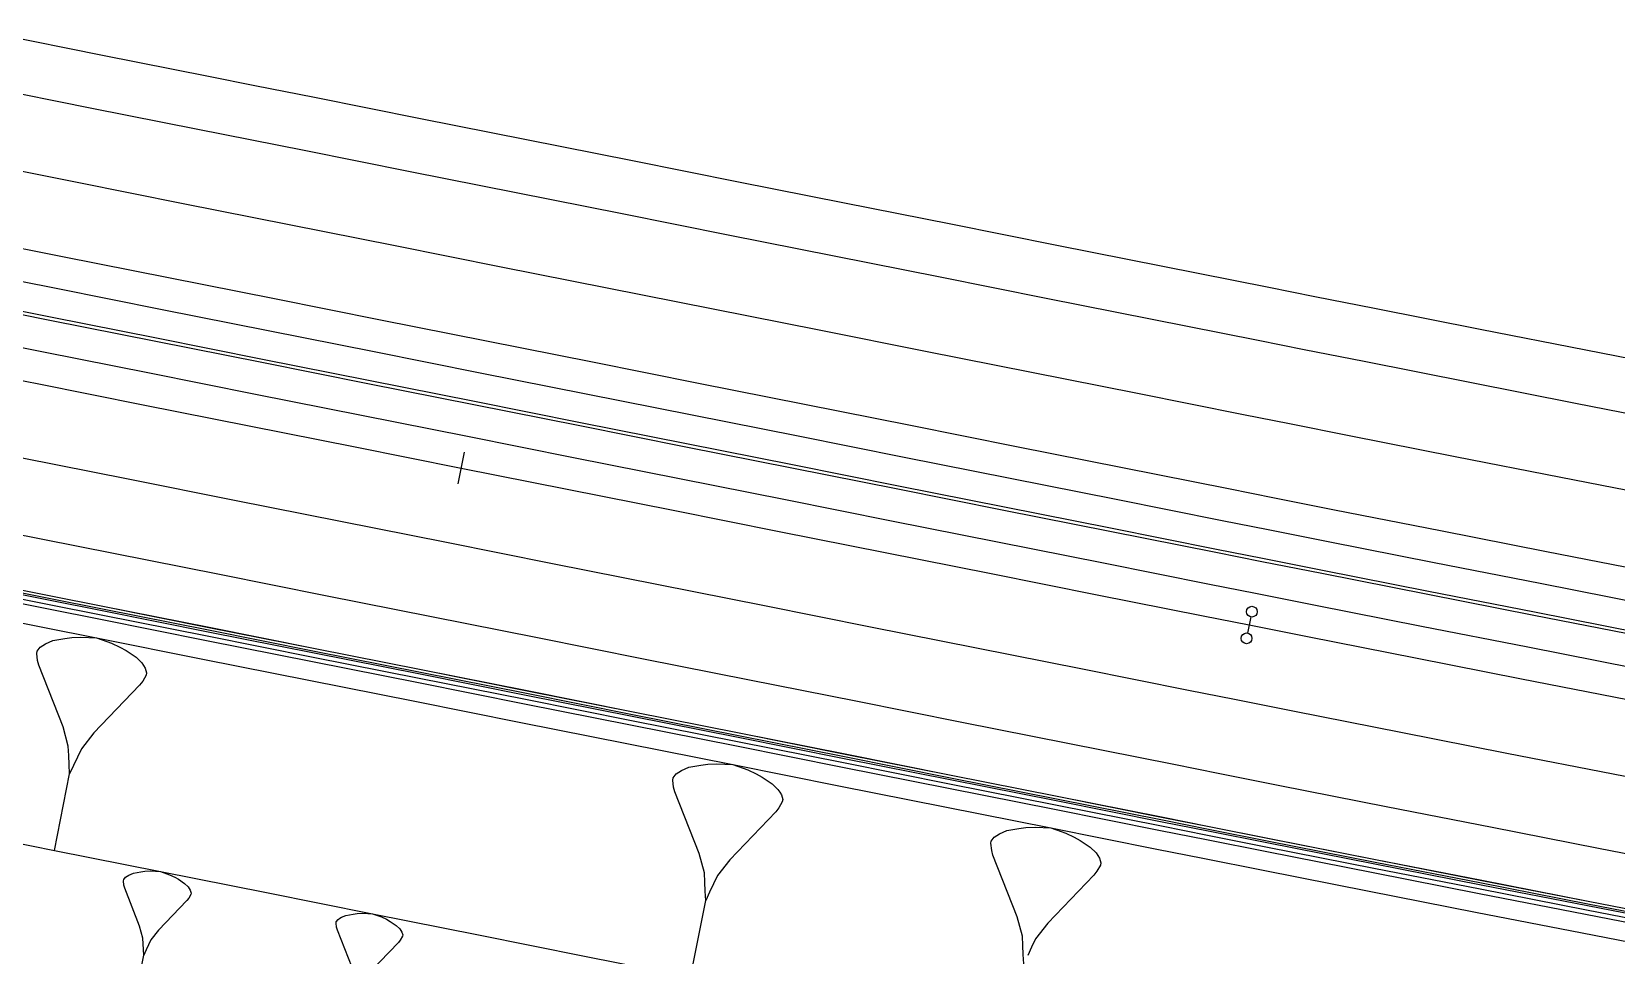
# Model space of a CAD drawing. Extents: x 389565 to 391267, y 804651 to 804848.
# Drawn here: x 389802.1 to 389875.4, y 804759.8 to 804802.5 of the extents above; entities that cross this region are included whole.
import ezdxf

# ---------------------------------------------------------------- set-up
doc = ezdxf.new("R2010")
doc.units = 0
doc.layers.get('0').update_dxf_attribs({"linetype": 'CONTINUOUS'})

msp = doc.modelspace()

# ---------------------------------------------------------------- linework, layer by layer
at = {"color": 3}
msp.add_line((389822.1565, 804783.0304), (389821.8636, 804781.5593), dxfattribs=at)
at = {"color": 1}
msp.add_line((389858.536, 804775.409), (389858.3876, 804774.6639), dxfattribs=at)
at = {"color": 7}
for p, q in [((389802.3965, 804773.826), (389802.5381, 804774.0084)), ((389802.5381, 804774.0084), (389802.6596, 804774.0895)), ((389802.6596, 804774.0895), (389802.781, 804774.1706)), ((389802.781, 804774.1706), (389803.1252, 804774.3127)), ((389803.1252, 804774.3127), (389803.6721, 804774.4144)), ((389803.6721, 804774.4144), (389803.9961, 804774.4552)), ((389803.9961, 804774.4552), (389804.4214, 804774.4758)), ((389804.4214, 804774.4758), (389805.1507, 804774.4359)), ((389805.1507, 804774.4359), (389805.8396, 804774.1935)), ((389805.8396, 804774.1935), (389806.2246, 804774.0115)), ((389806.2246, 804774.0115), (389806.5083, 804773.8497)), ((389802.3763, 804773.7247), (389802.3965, 804773.826)), ((389802.4171, 804773.4006), (389802.3763, 804773.7247)), ((389802.478, 804773.1779), (389802.4171, 804773.4006)), ((389806.5083, 804773.8497), (389806.9744, 804773.5463)), ((389806.9744, 804773.5463), (389807.2379, 804773.2832)), ((389807.2379, 804773.2832), (389807.3191, 804773.1617)), ((389803.5945, 804770.3228), (389802.478, 804773.1779)), ((389807.441, 804772.7162), (389807.2792, 804772.4325)), ((389807.3191, 804773.1617), (389807.4002, 804773.0402)), ((389807.4002, 804773.0402), (389807.4611, 804772.8175)), ((389807.4611, 804772.8175), (389807.441, 804772.7162)), ((389807.1375, 804772.25), (389805.0126, 804770.0404)), ((389807.2792, 804772.4325), (389807.1375, 804772.25)), ((389803.8383, 804769.4318), (389803.5945, 804770.3228)), ((389805.0126, 804770.0404), (389804.4461, 804769.3108)), ((389803.8589, 804769.0064), (389803.8383, 804769.4318)), ((389803.8795, 804768.5811), (389803.8589, 804769.0064)), ((389804.2641, 804768.9258), (389804.0821, 804768.5407)), ((389804.4461, 804769.3108), (389804.2641, 804768.9258)), ((389803.1942, 804764.6105), (389803.9001, 804768.1557)), ((389803.9001, 804768.1557), (389803.8795, 804768.5811)), ((389804.0821, 804768.5407), (389803.9001, 804768.1557)), ((389831.8171, 804767.9669), (389831.9588, 804768.1494)), ((389831.9588, 804768.1494), (389832.0803, 804768.2306)), ((389832.0803, 804768.2306), (389832.2019, 804768.3118)), ((389832.2019, 804768.3118), (389832.5463, 804768.454)), ((389832.5463, 804768.454), (389833.0935, 804768.5558)), ((389833.0935, 804768.5558), (389833.4177, 804768.5966)), ((389833.4177, 804768.5966), (389833.8434, 804768.6172)), ((389833.8434, 804768.6172), (389834.573, 804768.5773)), ((389834.573, 804768.5773), (389835.2624, 804768.3346)), ((389835.2624, 804768.3346), (389835.6476, 804768.1526)), ((389835.6476, 804768.1526), (389835.9315, 804767.9907)), ((389831.7969, 804767.8656), (389831.8171, 804767.9669)), ((389831.8377, 804767.5413), (389831.7969, 804767.8656)), ((389831.8987, 804767.3184), (389831.8377, 804767.5413)), ((389835.9315, 804767.9907), (389836.3979, 804767.687)), ((389836.3979, 804767.687), (389836.6617, 804767.4238)), ((389836.6617, 804767.4238), (389836.7428, 804767.3022)), ((389833.0159, 804764.4615), (389831.8987, 804767.3184)), ((389836.8648, 804766.8564), (389836.7029, 804766.5725)), ((389836.7428, 804767.3022), (389836.824, 804767.1807)), ((389836.824, 804767.1807), (389836.885, 804766.9578)), ((389836.885, 804766.9578), (389836.8648, 804766.8564)), ((389836.5612, 804766.39), (389834.4349, 804764.1789)), ((389836.7029, 804766.5725), (389836.5612, 804766.39)), ((389846.5274, 804765.0374), (389846.6691, 804765.22)), ((389846.6691, 804765.22), (389846.7907, 804765.3012)), ((389846.7907, 804765.3012), (389846.9123, 804765.3824)), ((389846.9123, 804765.3824), (389847.2568, 804765.5246)), ((389847.2568, 804765.5246), (389847.8042, 804765.6264)), ((389847.8042, 804765.6264), (389848.1285, 804765.6673)), ((389848.1285, 804765.6673), (389848.5543, 804765.6879)), ((389848.5543, 804765.6879), (389849.2842, 804765.648)), ((389849.2842, 804765.648), (389849.9738, 804765.4052)), ((389849.9738, 804765.4052), (389850.3592, 804765.2231)), ((389850.3592, 804765.2231), (389850.6431, 804765.0611)), ((389846.5072, 804764.936), (389846.5274, 804765.0374)), ((389846.548, 804764.6116), (389846.5072, 804764.936)), ((389846.609, 804764.3887), (389846.548, 804764.6116)), ((389850.6431, 804765.0611), (389851.1097, 804764.7574)), ((389851.1097, 804764.7574), (389851.3735, 804764.4941)), ((389851.3735, 804764.4941), (389851.4547, 804764.3725)), ((389833.2598, 804763.5699), (389833.0159, 804764.4615)), ((389834.4349, 804764.1789), (389833.868, 804763.4488)), ((389847.7265, 804761.5308), (389846.609, 804764.3887)), ((389851.5767, 804763.9265), (389851.4148, 804763.6425)), ((389851.4547, 804764.3725), (389851.5359, 804764.2509)), ((389851.5359, 804764.2509), (389851.5969, 804764.0279)), ((389851.5969, 804764.0279), (389851.5767, 804763.9265)), ((389806.3888, 804763.1949), (389806.4013, 804763.2572)), ((389806.414, 804762.9953), (389806.3888, 804763.1949)), ((389806.4013, 804763.2572), (389806.4885, 804763.3696)), ((389806.4885, 804763.3696), (389806.5633, 804763.4196)), ((389806.5633, 804763.4196), (389806.6381, 804763.4695)), ((389806.6381, 804763.4695), (389806.8502, 804763.5571)), ((389806.8502, 804763.5571), (389807.187, 804763.6197)), ((389807.187, 804763.6197), (389807.3866, 804763.6448)), ((389807.3866, 804763.6448), (389807.6486, 804763.6575)), ((389807.6486, 804763.6575), (389808.0977, 804763.633)), ((389808.0977, 804763.633), (389808.522, 804763.4836)), ((389808.522, 804763.4836), (389808.7592, 804763.3715)), ((389808.7592, 804763.3715), (389808.9339, 804763.2719)), ((389808.9339, 804763.2719), (389809.221, 804763.085)), ((389809.221, 804763.085), (389809.3834, 804762.9229)), ((389833.2805, 804763.1443), (389833.2598, 804763.5699)), ((389833.3011, 804762.7187), (389833.2805, 804763.1443)), ((389833.6859, 804763.0635), (389833.5038, 804762.6783)), ((389833.868, 804763.4488), (389833.6859, 804763.0635)), ((389851.273, 804763.46), (389849.146, 804761.2482)), ((389851.4148, 804763.6425), (389851.273, 804763.46)), ((389806.4515, 804762.8581), (389806.414, 804762.9953)), ((389807.1392, 804761.0995), (389806.4515, 804762.8581)), ((389809.3215, 804762.2866), (389808.0127, 804760.9256)), ((389809.4088, 804762.3989), (389809.3215, 804762.2866)), ((389809.3834, 804762.9229), (389809.4333, 804762.8481)), ((389809.5084, 804762.5737), (389809.4088, 804762.3989)), ((389809.4333, 804762.8481), (389809.4833, 804762.7733)), ((389809.4833, 804762.7733), (389809.5208, 804762.6361)), ((389809.5208, 804762.6361), (389809.5084, 804762.5737)), ((389832.6153, 804758.7455), (389833.3217, 804762.293)), ((389833.3217, 804762.293), (389833.3011, 804762.7187)), ((389833.5038, 804762.6783), (389833.3217, 804762.293)), ((389816.4689, 804761.5172), (389816.6775, 804761.6033)), ((389816.6775, 804761.6033), (389817.0088, 804761.6649)), ((389817.0088, 804761.6649), (389817.2052, 804761.6897)), ((389817.2052, 804761.6897), (389817.4629, 804761.7021)), ((389817.4629, 804761.7021), (389817.9048, 804761.678)), ((389817.9048, 804761.678), (389818.3222, 804761.531)), ((389807.2894, 804760.5507), (389807.1392, 804761.0995)), ((389808.0127, 804760.9256), (389807.6637, 804760.4761)), ((389816.2237, 804761.247), (389816.2359, 804761.3084)), ((389816.2484, 804761.0506), (389816.2237, 804761.247)), ((389816.2359, 804761.3084), (389816.3218, 804761.4189)), ((389816.2854, 804760.9157), (389816.2484, 804761.0506)), ((389816.9618, 804759.1857), (389816.2854, 804760.9157)), ((389816.3218, 804761.4189), (389816.3953, 804761.4681)), ((389816.3953, 804761.4681), (389816.4689, 804761.5172)), ((389818.3222, 804761.531), (389818.5554, 804761.4208)), ((389818.5554, 804761.4208), (389818.7273, 804761.3227)), ((389818.7273, 804761.3227), (389819.0098, 804761.1389)), ((389819.0098, 804761.1389), (389819.1695, 804760.9795)), ((389819.1695, 804760.9795), (389819.2186, 804760.9059)), ((389819.2186, 804760.9059), (389819.2678, 804760.8323)), ((389819.2678, 804760.8323), (389819.3047, 804760.6973)), ((389847.9706, 804760.639), (389847.7265, 804761.5308)), ((389849.146, 804761.2482), (389848.5789, 804760.5178)), ((389807.3021, 804760.2887), (389807.2894, 804760.5507)), ((389807.3148, 804760.0267), (389807.3021, 804760.2887)), ((389807.5516, 804760.239), (389807.4395, 804760.0018)), ((389807.6637, 804760.4761), (389807.5516, 804760.239)), ((389819.1086, 804760.3535), (389817.8211, 804759.0147)), ((389819.1944, 804760.464), (389819.1086, 804760.3535)), ((389819.2925, 804760.6359), (389819.1944, 804760.464)), ((389819.3047, 804760.6973), (389819.2925, 804760.6359)), ((389847.9912, 804760.2132), (389847.9706, 804760.639)), ((389848.0119, 804759.7874), (389847.9912, 804760.2132)), ((389848.3968, 804760.1324), (389848.2146, 804759.7471)), ((389848.5789, 804760.5178), (389848.3968, 804760.1324)), ((389806.8926, 804757.581), (389807.3275, 804759.7647)), ((389807.3275, 804759.7647), (389807.3148, 804760.0267)), ((389807.4395, 804760.0018), (389807.3275, 804759.7647)), ((389848.0325, 804759.3617), (389848.0119, 804759.7874))]:
    msp.add_line(p, q, dxfattribs=at)
at = {"color": 2, "linetype": 'CONTINUOUS'}
for points in [[(389800, 804802.4818), (389800.5184, 804802.3786), (389805.4221, 804801.4022), (389810.3258, 804800.4257), (389812.4638, 804800)], [(389812.4638, 804800), (389815.2295, 804799.4493), (389820.1333, 804798.4728), (389825.037, 804797.4964), (389829.9407, 804796.5199), (389834.8445, 804795.5435), (389839.7482, 804794.5671), (389844.6519, 804793.5906), (389849.5557, 804792.6142), (389854.4594, 804791.6377), (389859.3631, 804790.6613), (389861.4887, 804790.238), (389864.2574, 804789.6876), (389869.1454, 804788.7203), (389874.0345, 804787.7585), (389878.9246, 804786.802), (389883.8158, 804785.8511), (389888.708, 804784.9055), (389893.6013, 804783.9654), (389898.4957, 804783.0307), (389900, 804782.7446)], [(389800, 804791.2659), (389803.2739, 804790.6139), (389808.1776, 804789.6375), (389813.0814, 804788.6611), (389817.9851, 804787.6846), (389822.8888, 804786.7082), (389827.7926, 804785.7317), (389832.6963, 804784.7553), (389837.6, 804783.7788), (389842.5037, 804782.8024), (389847.4075, 804781.826), (389852.3112, 804780.8495), (389857.2149, 804779.8731), (389859.3406, 804779.4498), (389862.1161, 804778.8981), (389867.016, 804777.9284), (389871.9171, 804776.9642), (389876.8192, 804776.0054), (389881.7224, 804775.0521), (389886.6266, 804774.1042), (389891.5319, 804773.1618), (389896.4383, 804772.2248), (389898.4566, 804771.841), (389900, 804771.5484)], [(389800, 804788.207), (389802.688, 804787.6717), (389807.5918, 804786.6953), (389812.4955, 804785.7188), (389817.3992, 804784.7424), (389822.303, 804783.7659), (389827.2067, 804782.7895), (389832.1104, 804781.8131), (389837.0142, 804780.8366), (389841.9179, 804779.8602), (389846.8216, 804778.8837), (389851.7253, 804777.9073), (389856.6291, 804776.9308), (389858.7547, 804776.5076), (389861.532, 804775.9555), (389866.4353, 804774.9851), (389871.3396, 804774.0203), (389876.245, 804773.0609), (389881.1515, 804772.1069), (389886.059, 804771.1584), (389890.9675, 804770.2154), (389895.8771, 804769.2778), (389897.8969, 804768.8937), (389900, 804768.495)], [(389800, 804776.991), (389800.5399, 804776.8835), (389805.4436, 804775.9071), (389810.3473, 804774.9306), (389815.2511, 804773.9542), (389820.1548, 804772.9777), (389825.0585, 804772.0013), (389829.9622, 804771.0249), (389834.866, 804770.0484), (389839.7697, 804769.072), (389844.6734, 804768.0955), (389849.5772, 804767.1191), (389854.4809, 804766.1426), (389856.6065, 804765.7194), (389859.3907, 804765.1659), (389864.3059, 804764.1932), (389869.2222, 804763.226), (389874.1396, 804762.2642), (389879.0581, 804761.308)]]:
    msp.add_lwpolyline(points, dxfattribs=at)
at = {"color": 7, "linetype": 'CONTINUOUS'}
for points in [[(389800, 804799.9327), (389800.0301, 804799.9267), (389804.9339, 804798.9503), (389809.8376, 804797.9738), (389814.7413, 804796.9974), (389819.6451, 804796.021), (389824.5488, 804795.0445), (389829.4525, 804794.0681), (389834.3562, 804793.0916), (389839.26, 804792.1152), (389844.1637, 804791.1387), (389849.0674, 804790.1623), (389853.9712, 804789.1859), (389858.8749, 804788.2094), (389861.0005, 804787.7862), (389863.7708, 804787.2354), (389868.6615, 804786.2676), (389873.5533, 804785.3052), (389878.4461, 804784.3483), (389883.34, 804783.3967), (389888.235, 804782.4507), (389893.131, 804781.51), (389898.0281, 804780.5748), (389900, 804780.1998)], [(389800, 804796.364), (389804.2504, 804795.5177), (389809.1541, 804794.5412), (389814.0578, 804793.5648), (389818.9615, 804792.5883), (389823.8653, 804791.6119), (389828.769, 804790.6355), (389833.6727, 804789.659), (389838.5765, 804788.6826), (389843.4802, 804787.7061), (389848.3839, 804786.7297), (389853.2876, 804785.7532), (389858.1914, 804784.7768), (389860.317, 804784.3535), (389863.0894, 804783.8024), (389867.9839, 804782.8338), (389872.8795, 804781.8707), (389877.7762, 804780.913), (389882.6739, 804779.9607), (389887.5727, 804779.0139), (389892.4726, 804778.0725), (389897.3734, 804777.1366), (389899.3896, 804776.7532), (389900, 804776.6375)], [(389800, 804792.7953), (389803.5668, 804792.0851), (389808.4706, 804791.1086), (389813.3743, 804790.1322), (389818.278, 804789.1557), (389823.1818, 804788.1793), (389828.0855, 804787.2029), (389832.9892, 804786.2264), (389837.893, 804785.25), (389842.7967, 804784.2735), (389847.7004, 804783.2971), (389852.6041, 804782.3206), (389857.5079, 804781.3442), (389859.6335, 804780.9209), (389862.4081, 804780.3694), (389867.3064, 804779.4), (389872.2058, 804778.4361), (389877.1063, 804777.4777), (389882.0079, 804776.5247), (389886.9105, 804775.5771), (389891.8141, 804774.635), (389896.7188, 804773.6984), (389898.7365, 804773.3147), (389900, 804773.0751)], [(389800, 804786.6775), (389802.3951, 804786.2006), (389807.2988, 804785.2242), (389812.2026, 804784.2477), (389817.1063, 804783.2713), (389822.01, 804782.2948), (389826.9138, 804781.3184), (389831.8175, 804780.3419), (389836.7212, 804779.3655), (389841.6249, 804778.389), (389846.5287, 804777.4126), (389851.4324, 804776.4362), (389856.3361, 804775.4597), (389858.4618, 804775.0365), (389861.24, 804774.4842), (389866.1449, 804773.5135), (389871.0509, 804772.5483), (389875.9579, 804771.5886), (389880.866, 804770.6343), (389885.7751, 804769.6855), (389890.6853, 804768.7421), (389895.5966, 804767.8042), (389897.617, 804767.42), (389900, 804766.9683)], [(389800, 804783.1088), (389801.7116, 804782.768), (389806.6153, 804781.7915), (389811.5191, 804780.8151), (389816.4228, 804779.8387), (389821.3265, 804778.8622), (389826.2303, 804777.8858), (389831.134, 804776.9093), (389836.0377, 804775.9329), (389840.9414, 804774.9564), (389845.8452, 804773.98), (389850.7489, 804773.0036), (389855.6526, 804772.0271), (389857.7783, 804771.6038), (389860.5587, 804771.0511), (389865.4674, 804770.0797), (389870.3772, 804769.1138), (389875.288, 804768.1533), (389880.1999, 804767.1983)], [(389800, 804779.5401), (389801.0281, 804779.3354), (389805.9318, 804778.3589), (389810.8356, 804777.3825), (389815.7393, 804776.406), (389820.643, 804775.4296), (389825.5467, 804774.4532), (389830.4505, 804773.4767), (389835.3542, 804772.5003), (389840.2579, 804771.5238), (389845.1617, 804770.5474), (389850.0654, 804769.5709), (389854.9691, 804768.5945), (389857.0947, 804768.1712), (389859.8773, 804767.6181), (389864.7899, 804766.6459), (389869.7034, 804765.6792), (389874.6181, 804764.718), (389879.5338, 804763.7623)], [(389800, 804776.7769), (389800.4989, 804776.6776), (389805.4026, 804775.7011), (389810.3063, 804774.7247), (389815.2101, 804773.7482), (389820.1138, 804772.7718), (389825.0175, 804771.7953), (389829.9212, 804770.8189), (389834.825, 804769.8425), (389839.7287, 804768.866), (389844.6324, 804767.8896), (389849.5362, 804766.9131), (389854.4399, 804765.9367), (389856.5655, 804765.5134), (389859.3498, 804764.9599), (389864.2652, 804763.9872), (389869.1818, 804763.0199), (389874.0994, 804762.0581), (389879.0181, 804761.1018)], [(389800, 804776.573), (389800.4598, 804776.4814), (389805.3635, 804775.505), (389810.2673, 804774.5285), (389815.171, 804773.5521), (389820.0747, 804772.5756), (389824.9785, 804771.5992), (389829.8822, 804770.6227), (389834.7859, 804769.6463), (389839.6896, 804768.6699), (389844.5934, 804767.6934), (389849.4971, 804766.717), (389854.4008, 804765.7405), (389856.5265, 804765.3173), (389859.3108, 804764.7637), (389864.2265, 804763.791), (389869.1433, 804762.8237), (389874.0611, 804761.8618), (389878.98, 804760.9054)], [(389800, 804765.2472), (389803.1942, 804764.6105), (389808.0977, 804763.633), (389813.0012, 804762.6555), (389817.9048, 804761.678), (389822.8083, 804760.7005), (389827.7118, 804759.723), (389832.6153, 804758.7455), (389837.5188, 804757.768), (389842.4223, 804756.7905), (389847.3259, 804755.813), (389852.2294, 804754.8355), (389854.3549, 804754.4118), (389857.1461, 804753.8563), (389862.0737, 804752.8801), (389867.0023, 804751.9093), (389871.9321, 804750.9441), (389876.8629, 804749.9843)]]:
    msp.add_lwpolyline(points, dxfattribs=at)
at = {"color": 1, "linetype": 'CONTINUOUS'}
for points in [[(389800, 804789.8894), (389803.0103, 804789.2899), (389807.914, 804788.3135), (389812.8177, 804787.3371), (389817.7215, 804786.3606), (389822.6252, 804785.3842), (389827.5289, 804784.4077), (389832.4327, 804783.4313), (389837.3364, 804782.4548), (389842.2401, 804781.4784), (389847.1438, 804780.502), (389852.0476, 804779.5255), (389856.9513, 804778.5491), (389859.0769, 804778.1258), (389861.8533, 804777.5739), (389866.7547, 804776.6039), (389871.6572, 804775.6394), (389876.5608, 804774.6804), (389881.4655, 804773.7268), (389886.3712, 804772.7786), (389891.2779, 804771.8359), (389896.1858, 804770.8986), (389898.2047, 804770.5147), (389900, 804770.1744)], [(389800, 804789.7364), (389802.981, 804789.1428), (389807.8847, 804788.1664), (389812.7884, 804787.1899), (389817.6922, 804786.2135), (389822.5959, 804785.2371), (389827.4996, 804784.2606), (389832.4034, 804783.2842), (389837.3071, 804782.3077), (389842.2108, 804781.3313), (389847.1145, 804780.3548), (389852.0183, 804779.3784), (389856.922, 804778.402), (389859.0476, 804777.9787), (389861.8241, 804777.4268), (389866.7257, 804776.4568), (389871.6284, 804775.4922), (389876.5321, 804774.5331), (389881.4369, 804773.5795), (389886.3428, 804772.6313), (389891.2497, 804771.6886), (389896.1577, 804770.7513), (389898.1767, 804770.3674), (389900, 804770.0217)], [(389800, 804776.9859), (389800.5389, 804776.8786), (389805.4426, 804775.9022), (389810.3464, 804774.9257), (389815.2501, 804773.9493), (389820.1538, 804772.9728), (389825.0575, 804771.9964), (389829.9613, 804771.0199), (389834.865, 804770.0435), (389839.7687, 804769.0671), (389844.6725, 804768.0906), (389849.5762, 804767.1142), (389854.4799, 804766.1377), (389856.6056, 804765.7145), (389859.3897, 804765.161), (389864.3049, 804764.1883), (389869.2213, 804763.2211), (389874.1386, 804762.2593), (389879.0571, 804761.303)], [(389800, 804776.8636), (389800.5155, 804776.7609), (389805.4192, 804775.7845), (389810.3229, 804774.808), (389815.2267, 804773.8316), (389820.1304, 804772.8551), (389825.0341, 804771.8787), (389829.9378, 804770.9023), (389834.8416, 804769.9258), (389839.7453, 804768.9494), (389844.649, 804767.9729), (389849.5528, 804766.9965), (389854.4565, 804766.02), (389856.5821, 804765.5968), (389859.3663, 804765.0433), (389864.2817, 804764.0706), (389869.1982, 804763.1033), (389874.1157, 804762.1416), (389879.0343, 804761.1852)], [(389800, 804776.3588), (389800.4188, 804776.2754), (389805.3225, 804775.299), (389810.2263, 804774.3226), (389815.13, 804773.3461), (389820.0337, 804772.3697), (389824.9374, 804771.3932), (389829.8412, 804770.4168), (389834.7449, 804769.4403), (389839.6486, 804768.4639), (389844.5524, 804767.4875), (389849.4561, 804766.511), (389854.3598, 804765.5346), (389856.4854, 804765.1113), (389859.27, 804764.5578), (389864.1859, 804763.5849), (389869.1029, 804762.6176), (389874.0209, 804761.6557), (389878.9401, 804760.6993)], [(389800, 804775.4616), (389800.2469, 804775.4124), (389805.1507, 804774.4359), (389810.0544, 804773.4595), (389814.9581, 804772.4831), (389819.8619, 804771.5066), (389824.7656, 804770.5302), (389829.6693, 804769.5537), (389834.573, 804768.5773), (389839.4768, 804767.6008), (389844.3805, 804766.6244), (389849.2842, 804765.648), (389854.188, 804764.6715), (389856.3136, 804764.2483), (389859.0987, 804763.6946), (389864.0155, 804762.7216), (389868.9335, 804761.7541), (389873.8525, 804760.792), (389878.7726, 804759.8354)]]:
    msp.add_lwpolyline(points, dxfattribs=at)
at = {"color": 3, "linetype": 'CONTINUOUS'}
msp.add_lwpolyline([(389800, 804786.6775), (389802.3951, 804786.2006), (389807.2988, 804785.2242), (389812.2026, 804784.2477), (389817.1063, 804783.2713), (389822.01, 804782.2948), (389826.9138, 804781.3184), (389831.8175, 804780.3419), (389836.7212, 804779.3655), (389841.6249, 804778.389), (389846.5287, 804777.4126), (389851.4324, 804776.4362), (389856.3361, 804775.4597), (389858.4618, 804775.0365), (389861.24, 804774.4842), (389866.1449, 804773.5135), (389871.0509, 804772.5483), (389875.9579, 804771.5886), (389880.866, 804770.6343), (389885.7751, 804769.6855), (389890.6853, 804768.7421), (389895.5966, 804767.8042), (389897.617, 804767.42), (389900, 804766.9683)], dxfattribs=at)
at = {"color": 1}
for centre, radius in [((389858.5843, 804775.652), 0.2477), ((389858.3388, 804774.4189), 0.2497)]:
    msp.add_circle(centre, radius, dxfattribs=at)

doc.saveas('drawing.dxf')
